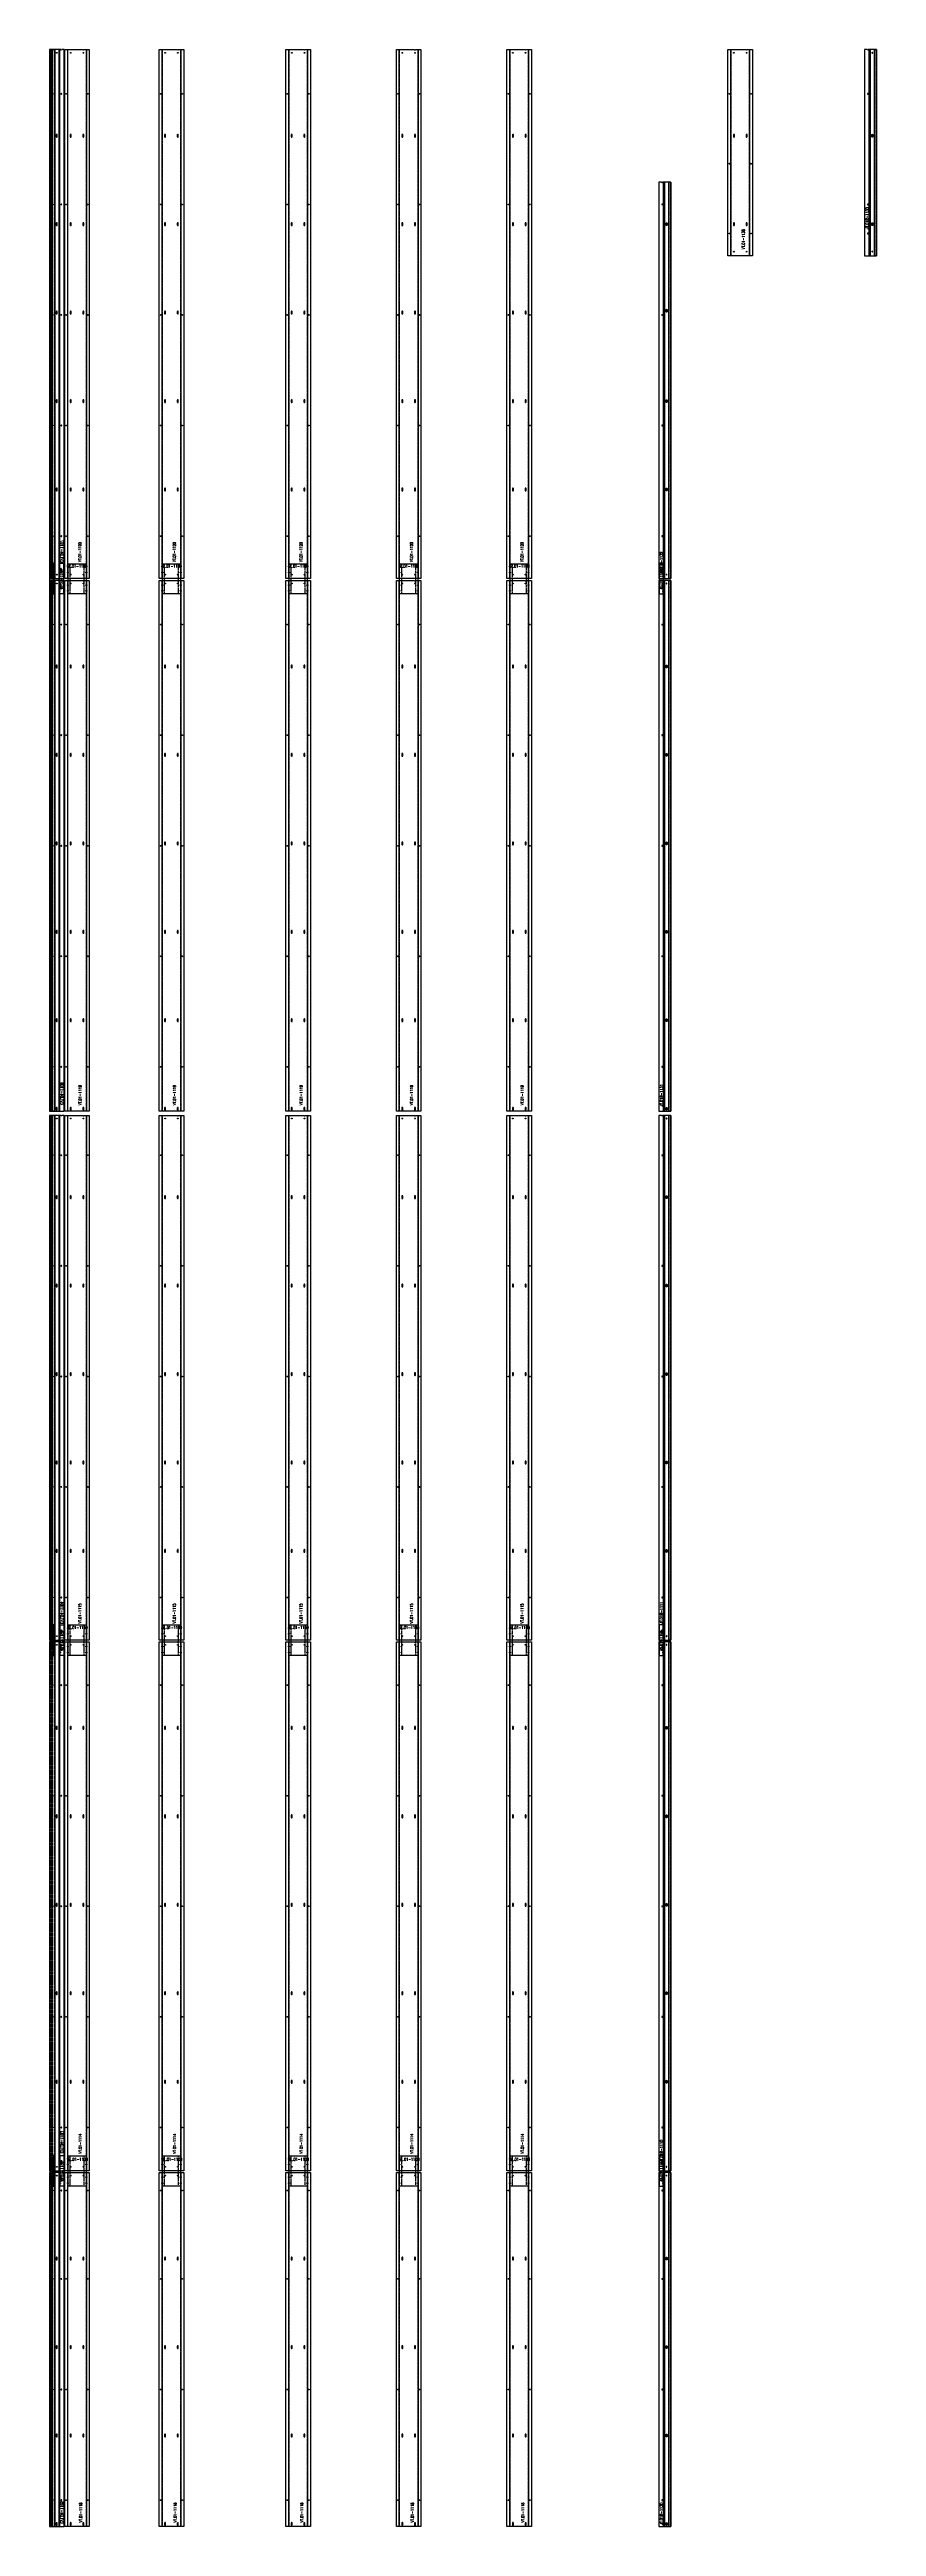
# Model space of a CAD drawing. Header units: inches. Extents: x 11737 to 18084, y -4365 to 1695.
# Drawn here: x 16227 to 16451, y 260 to 932 of the extents above; entities that cross this region are included whole.
import ezdxf

# ---------------------------------------------------------------- set-up
doc = ezdxf.new("R2010")
doc.units = ezdxf.units.IN
doc.header["$MEASUREMENT"] = 0
for name, pattern in [('NBK_Center', [0.541667, 0.333333, -0.0625, 0.083333, -0.0625]), ('NBK_Center2', [0.270833, 0.166667, -0.03125, 0.041667, -0.03125]), ('NBK_Hidden', [0.125, 0.083333, -0.041667]), ('NBK_Hidden2', [0.0625, 0.041667, -0.020833])]:
    doc.linetypes.add(name, pattern=pattern)
doc.layers.get('Defpoints').update_dxf_attribs({"color": 250, "lineweight": 0})
for name, color, linetype, lineweight in [('!Bracket', 11, 'Continuous', 25), ('!Clip - bent', 20, 'Continuous', 25), ('!Dimension', 50, 'Continuous', 5), ('!Extrusion', 140, 'Continuous', 25), ('!Linetype_Center', 220, 'NBK_Center', 9), ('!Linetype_Center2', 222, 'NBK_Center2', 9), ('!Misc2', 252, 'NBK_Hidden2', 5)]:
    doc.layers.add(name, color=color, linetype=linetype, lineweight=lineweight)
doc.styles.add('Romans', font='romans.shx', dxfattribs={"width": 0.8})

# ---------------------------------------------------------------- blocks, each defined once
blk = doc.blocks.new('TAP HOLE_5mm')
at = {"layer": '!Linetype_Center2'}
for points in [[(-0.18, 0), (0.18, 0)], [(0, 0.18), (0, -0.18)]]:
    blk.add_lwpolyline(points, dxfattribs=at)
blk.add_circle((0, 0), 0.101)
blk = doc.blocks.new('WEEP HOLE')
at = {"layer": '!Linetype_Center'}
for p, q in [((-0.22, 0.37), (0.22, 0.37)), ((0, 0.83), (0, -0.08))]:
    blk.add_line(p, q, dxfattribs=at)
at = {"color": 0}
blk.add_lwpolyline([(-0.14, 0.61), (-0.14, 0.14, 0.414214), (0, 0, 0.414214), (0.14, 0.14), (0.14, 0.61, 0.414214), (0, 0.75, 0.414214)], format="xyb", close=True, dxfattribs=at)
blk = doc.blocks.new('SECTION CLEAR HOLE 1')
at = {"layer": '!Linetype_Center2'}
blk.add_line((-0.33, 0, 0), (0.26, 0, 0), dxfattribs=at)
at = {"layer": '!Misc2'}
blk.add_lwpolyline([(-0.12, 0.1), (0, 0.1), (0, -0.1), (-0.12, -0.1)], close=True, dxfattribs=at)
blk = doc.blocks.new('SLOTTED SECTION1')
at = {"layer": '!Linetype_Center2'}
blk.add_lwpolyline([(-0.24, 0), (0.12, 0)], dxfattribs=at)
at = {"layer": '!Misc2'}
blk.add_lwpolyline([(-0.12, 0.47), (0, 0.47), (0, -0.47), (-0.12, -0.47)], close=True, dxfattribs=at)
blk = doc.blocks.new('SLOTTED HOLE 1')
at = {"layer": '!Linetype_Center'}
for p, q in [((0, 0.55), (0, -0.55)), ((-0.22, 0), (0.22, 0))]:
    blk.add_line(p, q, dxfattribs=at)
at = {"color": 0}
blk.add_lwpolyline([(-0.14, 0.33), (-0.14, -0.33, 0.414214), (0, -0.47, 0.414214), (0.14, -0.33), (0.14, 0.33, 0.414214), (0, 0.47, 0.414214)], format="xyb", close=True, dxfattribs=at)
blk = doc.blocks.new('SL.01-1101')
at = {"layer": '!Bracket'}
for points in [[(4.65, -1.3), (4.65, -0.12), (-3.67, -0.12), (-3.67, -1.3)], [(-3.67, -1.3), (-3.67, -1.18), (4.65, -1.18), (4.65, -1.3)]]:
    blk.add_lwpolyline(points, close=True, dxfattribs=at)
at = {"layer": '!Dimension', "xscale": -1, "rotation": 270}
for name, p in [('SECTION CLEAR HOLE 1', (-2.88, -1.18)), ('SECTION CLEAR HOLE 1', (-1.3, -1.18)), ('SLOTTED SECTION1', (2.15, -1.18)), ('SLOTTED SECTION1', (3.73, -1.18))]:
    blk.add_blockref(name, p, dxfattribs=at)
at = {"layer": '!Extrusion', "xscale": -1, "rotation": 270}
blk.add_blockref('TAP HOLE_5mm', (-2.09, -0.83), dxfattribs=at)
at = {"layer": '!Extrusion', "linetype": 'NBK_Hidden', "xscale": -1, "rotation": 270}
blk.add_blockref('SLOTTED HOLE 1', (2.75, -0.83), dxfattribs=at)
at = {"layer": 'Defpoints', "color": 30, "insert": (0.32, -0.6), "char_height": 0.75, "width": 1.65, "attachment_point": 5, "style": 'Romans'}
blk.add_mtext('AS.01-1101', dxfattribs=at)
blk = doc.blocks.new('JT.01R-1130-')
at = {"layer": '!Extrusion'}
blk.add_lwpolyline([(-3.25, 0), (0, 0), (0, 96.02), (-2.22, 96.02, -1), (-2.5, 96.02), (-3.25, 96.02)], format="xyb", close=True, dxfattribs=at)
at = {"layer": '!Extrusion', "linetype": 'NBK_Hidden'}
for points in [[(-1.87, 96.02), (-1.87, 0), (-1.95, 0), (-1.95, 96.02)], [(0, 96.02), (0, 0), (-0.08, 0), (-0.08, 96.02)]]:
    blk.add_lwpolyline(points, close=True, dxfattribs=at)
at = {"layer": '!Extrusion'}
for points in [[(-1.69, 96.02), (-1.69, 0), (-1.95, 0), (-1.95, 96.02)], [(0, 96.02), (0, 0), (-0.57, 0), (-0.57, 96.02)]]:
    blk.add_lwpolyline(points, close=True, dxfattribs=at)
at = {"layer": '!Extrusion', "xscale": -1}
for name, p in [('TAP HOLE_5mm', (-1.13, 95.19)), ('TAP HOLE_5mm', (-2.36, 91.17)), ('TAP HOLE_5mm', (-2.36, 67.16)), ('WEEP HOLE', (-1.13, 72.3)), ('WEEP HOLE', (-1.13, 48.3)), ('TAP HOLE_5mm', (-2.36, 37.16)), ('WEEP HOLE', (-1.13, 24.3)), ('TAP HOLE_5mm', (-2.36, 7.16)), ('WEEP HOLE', (-1.13, 0.29))]:
    blk.add_blockref(name, p, dxfattribs=at)
at = {"color": 144, "rotation": 90}
blk.add_blockref('SL.01-1101', (-3.25, 96.02), dxfattribs=at)
at = {"layer": 'Defpoints', "color": 5, "insert": (-2.54, 3.47), "char_height": 0.75, "width": 1.65, "attachment_point": 5, "rotation": 90, "style": 'Romans'}
blk.add_mtext('JT.01R-1130', dxfattribs=at)
blk = doc.blocks.new('JT.01R-1131-')
at = {"layer": '!Extrusion'}
blk.add_lwpolyline([(-3.25, 0), (0, 0), (0, 144.02), (-2.22, 144.02, -1), (-2.5, 144.02), (-3.25, 144.02)], format="xyb", close=True, dxfattribs=at)
for points in [[(-1.69, 144.02), (-1.69, 0), (-1.95, 0), (-1.95, 144.02)], [(0, 144.02), (0, 0), (-0.57, 0), (-0.57, 144.02)]]:
    blk.add_lwpolyline(points, close=True, dxfattribs=at)
at = {"layer": '!Extrusion', "linetype": 'NBK_Hidden'}
for points in [[(-1.87, 144.02), (-1.87, 0), (-1.95, 0), (-1.95, 144.02)], [(0, 144.02), (0, 0), (-0.08, 0), (-0.08, 144.02)]]:
    blk.add_lwpolyline(points, close=True, dxfattribs=at)
at = {"layer": '!Extrusion', "xscale": -1}
for name, p in [('TAP HOLE_5mm', (-1.13, 143.19)), ('TAP HOLE_5mm', (-2.36, 132.02)), ('WEEP HOLE', (-1.13, 120.3)), ('TAP HOLE_5mm', (-2.36, 102.02)), ('WEEP HOLE', (-1.13, 96.3)), ('TAP HOLE_5mm', (-2.36, 72.02)), ('WEEP HOLE', (-1.13, 72.3)), ('WEEP HOLE', (-1.13, 48.3)), ('TAP HOLE_5mm', (-2.36, 42.02)), ('WEEP HOLE', (-1.13, 24.3)), ('TAP HOLE_5mm', (-2.36, 12.02)), ('WEEP HOLE', (-1.13, 0.29))]:
    blk.add_blockref(name, p, dxfattribs=at)
at = {"color": 144, "rotation": 90}
blk.add_blockref('SL.01-1101', (-3.25, 144.02), dxfattribs=at)
at = {"layer": 'Defpoints', "color": 5, "insert": (-2.54, 4.31), "char_height": 0.75, "width": 1.65, "attachment_point": 5, "rotation": 90, "style": 'Romans'}
blk.add_mtext('JT.01R-1131', dxfattribs=at)
blk = doc.blocks.new('JT.01R-1133-')
at = {"layer": '!Extrusion'}
blk.add_lwpolyline([(-3.25, 0), (0, 0), (0, 55.93), (-2.22, 55.93, -1), (-2.5, 55.93), (-3.25, 55.93)], format="xyb", close=True, dxfattribs=at)
for points in [[(-1.69, 55.93), (-1.69, 0), (-1.95, 0), (-1.95, 55.93)], [(0, 55.93), (0, 0), (-0.57, 0), (-0.57, 55.93)]]:
    blk.add_lwpolyline(points, close=True, dxfattribs=at)
at = {"layer": '!Extrusion', "linetype": 'NBK_Hidden'}
for points in [[(-1.87, 55.93), (-1.87, 0), (-1.95, 0), (-1.95, 55.93)], [(0, 55.93), (0, 0), (-0.08, 0), (-0.08, 55.93)]]:
    blk.add_lwpolyline(points, close=True, dxfattribs=at)
at = {"layer": '!Extrusion', "xscale": -1}
for name, p in [('TAP HOLE_5mm', (-1.13, 55.05)), ('TAP HOLE_5mm', (-2.36, 43.91)), ('WEEP HOLE', (-1.13, 32.18)), ('TAP HOLE_5mm', (-2.36, 13.91)), ('WEEP HOLE', (-1.13, 8.18)), ('TAP HOLE_5mm', (-2.36, 6)), ('TAP HOLE_5mm', (-1.13, 1.09))]:
    blk.add_blockref(name, p, dxfattribs=at)
at = {"layer": 'Defpoints', "color": 5, "insert": (-2.54, 10.19), "char_height": 0.75, "width": 1.65, "attachment_point": 5, "rotation": 90, "style": 'Romans'}
blk.add_mtext('JT.01R-1133', dxfattribs=at)
blk = doc.blocks.new('VT.01-1138-')
at = {"layer": '!Extrusion'}
blk.add_lwpolyline([(3.33, 0), (-3.33, 0), (-3.33, 55.93), (1.58, 55.93, 1), (1.86, 55.93), (3.33, 55.93)], format="xyb", close=True, dxfattribs=at)
blk.add_lwpolyline([(1.86, 55.93), (2.54, 55.93), (2.54, 0), (-2.54, 0), (-2.54, 55.93), (1.58, 55.93)], dxfattribs=at)
at = {"layer": '!Extrusion', "linetype": 'NBK_Hidden'}
blk.add_lwpolyline([(1.86, 55.93), (2.46, 55.93), (2.46, 0), (-2.46, 0), (-2.46, 55.93), (1.58, 55.93)], dxfattribs=at)
at = {"layer": '!Extrusion'}
for name, p in [('TAP HOLE_5mm', (-1.72, 55.05)), ('TAP HOLE_5mm', (1.72, 55.05)), ('TAP HOLE_5mm', (-2.93, 43.91)), ('TAP HOLE_5mm', (2.93, 43.91)), ('WEEP HOLE', (-1.72, 32.18)), ('WEEP HOLE', (1.72, 32.18)), ('TAP HOLE_5mm', (-2.93, 24.96)), ('TAP HOLE_5mm', (2.93, 24.96)), ('WEEP HOLE', (-1.72, 8.18)), ('WEEP HOLE', (1.72, 8.18)), ('TAP HOLE_5mm', (-2.93, 6)), ('TAP HOLE_5mm', (-1.72, 1.09)), ('TAP HOLE_5mm', (1.72, 1.09)), ('TAP HOLE_5mm', (2.93, 6))]:
    blk.add_blockref(name, p, dxfattribs=at)
at = {"layer": 'Defpoints', "color": 1, "insert": (0.84, 4.43), "char_height": 0.75, "width": 1.65, "attachment_point": 5, "rotation": 90, "style": 'Romans'}
blk.add_mtext('VT.01-1138', dxfattribs=at)
blk = doc.blocks.new('19mm WEEP HOLE')
at = {"layer": '!Linetype_Center'}
blk.add_line((-0.37, 0.2), (-0.37, -0.12), dxfattribs=at)
at = {"linetype": 'NBK_Hidden'}
blk.add_lwpolyline([(-0.75, 0.08), (0, 0.08), (0, 0), (-0.75, 0)], close=True, dxfattribs=at)
blk = doc.blocks.new('HOLE SECTION')
at = {"layer": '!Linetype_Center2'}
blk.add_line((-0.33, 0), (0.26, 0), dxfattribs=at)
at = {"layer": '!Misc2'}
blk.add_lwpolyline([(-0.09, 0.1), (0, 0.1), (0, -0.1), (-0.09, -0.1)], close=True, dxfattribs=at)
blk = doc.blocks.new('CLEAR SECTION HOLE')
at = {"layer": '!Linetype_Center2'}
blk.add_line((-0.33, 0), (0.26, 0), dxfattribs=at)
at = {"layer": '!Misc2'}
blk.add_lwpolyline([(-0.08, 0.1), (0, 0.1), (0, -0.1), (-0.08, -0.1)], close=True, dxfattribs=at)
blk = doc.blocks.new('AS.01-1100-')
at = {"layer": '!Bracket'}
for points in [[(4.65, 1.33), (4.65, 0.15), (-3.67, 0.15), (-3.67, 1.33)], [(-3.67, 1.33), (-3.67, 1.21), (4.65, 1.21), (4.65, 1.33)]]:
    blk.add_lwpolyline(points, close=True, dxfattribs=at)
at = {"layer": '!Dimension', "rotation": 270}
for name, p in [('SECTION CLEAR HOLE 1', (-2.09, 1.21)), ('SLOTTED SECTION1', (2.75, 1.21))]:
    blk.add_blockref(name, p, dxfattribs=at)
at = {"layer": '!Extrusion', "rotation": 270}
for p in [(-2.88, 0.86, 0), (-1.3, 0.86, 0)]:
    blk.add_blockref('TAP HOLE_5mm', p, dxfattribs=at)
at = {"layer": '!Extrusion', "linetype": 'NBK_Hidden', "rotation": 270}
for p in [(2.15, 0.86), (3.73, 0.86)]:
    blk.add_blockref('SLOTTED HOLE 1', p, dxfattribs=at)
at = {"layer": 'Defpoints', "color": 30, "insert": (0.49, 0.74), "char_height": 0.75, "width": 1.65, "attachment_point": 5, "style": 'Romans'}
blk.add_mtext('AS.01-1100', dxfattribs=at)
blk = doc.blocks.new('CVT.04-1106-')
at = {"layer": '!Extrusion'}
blk.add_lwpolyline([(0, 0), (-3.97, 0), (-3.97, 144.02), (-3.34, 144.02, 1), (-3.06, 144.02), (0, 144.02)], format="xyb", close=True, dxfattribs=at)
for points in [[(-2.78, 144.02), (-2.53, 144.02), (-2.53, 0), (-2.78, 0)], [(-1.41, 0), (-0.76, 0), (-0.76, 144.02), (-1.41, 144.02)]]:
    blk.add_lwpolyline(points, close=True, dxfattribs=at)
at = {"layer": '!Extrusion', "linetype": 'NBK_Hidden'}
for points in [[(-1.33, 0), (-1.42, 0), (-1.42, 144.02), (-1.33, 144.02)], [(-0.76, 0), (-0.86, 0), (-0.86, 144.02), (-0.76, 144.02)], [(-0.35, 144.02), (-0.28, 144.02), (-0.28, 0), (-0.35, 0)], [(-0.14, 0), (-0.04, 0), (-0.04, 144.02), (-0.14, 144.02)]]:
    blk.add_lwpolyline(points, close=True, dxfattribs=at)
at = {"layer": '!Dimension', "rotation": 360}
for name, p in [('CLEAR SECTION HOLE', (-0.28, 143.19)), ('HOLE SECTION', (-1.33, 132.02)), ('HOLE SECTION', (-1.33, 102.02)), ('HOLE SECTION', (-1.33, 72.02)), ('HOLE SECTION', (-1.33, 42.02)), ('HOLE SECTION', (-1.33, 12.02))]:
    blk.add_blockref(name, p, dxfattribs=at)
at = {"layer": '!Extrusion', "xscale": -1}
for name, p in [('TAP HOLE_5mm', (-1.97, 143.19)), ('WEEP HOLE', (-1.97, 120.3)), ('WEEP HOLE', (-1.97, 96.3)), ('WEEP HOLE', (-1.97, 72.3)), ('WEEP HOLE', (-1.97, 48.3)), ('WEEP HOLE', (-1.97, 24.3)), ('WEEP HOLE', (-1.97, 0.29))]:
    blk.add_blockref(name, p, dxfattribs=at)
at = {"layer": '!Extrusion'}
for name, p, rotation in [('TAP HOLE_5mm', (-3.2, 132.02), 360), ('19mm WEEP HOLE', (-0.35, 120.3), 270), ('TAP HOLE_5mm', (-3.2, 102.02), 360), ('19mm WEEP HOLE', (-0.35, 96.3), 270), ('TAP HOLE_5mm', (-3.2, 72.02), 360), ('19mm WEEP HOLE', (-0.35, 72.3), 270), ('19mm WEEP HOLE', (-0.35, 48.3), 270), ('TAP HOLE_5mm', (-3.2, 42.02), 360), ('19mm WEEP HOLE', (-0.35, 24.3), 270), ('TAP HOLE_5mm', (-3.2, 12.02), 360), ('19mm WEEP HOLE', (-0.35, 0.29), 270)]:
    blk.add_blockref(name, p, dxfattribs=dict(at, rotation=rotation))
at = {"color": 144, "rotation": 90}
for name, p in [('SL.01-1101', (-3.93, 144.02)), ('AS.01-1100-', (0.15, 144.02))]:
    blk.add_blockref(name, p, dxfattribs=at)
at = {"layer": 'Defpoints', "color": 3, "insert": (-3.38, 4.78), "char_height": 0.75, "width": 1.65, "attachment_point": 5, "rotation": 90, "style": 'Romans'}
blk.add_mtext('CVT.04-1106', dxfattribs=at)
blk = doc.blocks.new('VT.01-1119-')
at = {"layer": '!Extrusion'}
blk.add_lwpolyline([(-2.45, 148.55), (2.45, 148.55), (2.45, 140.35), (-2.45, 140.35)], close=True, dxfattribs=at)
at = {"layer": '!Extrusion', "linetype": 'NBK_Hidden2'}
blk.add_lwpolyline([(-1.86, 148.55), (1.86, 148.55), (1.86, 140.35), (-1.86, 140.35)], close=True, dxfattribs=at)
at = {"layer": '!Extrusion'}
blk.add_lwpolyline([(3.33, 0), (-3.33, 0), (-3.33, 144.02), (1.58, 144.02, 1), (1.86, 144.02), (3.33, 144.02)], format="xyb", close=True, dxfattribs=at)
blk.add_lwpolyline([(1.86, 144.02), (2.54, 144.02), (2.54, 0), (-2.54, 0), (-2.54, 144.02), (1.58, 144.02)], dxfattribs=at)
at = {"layer": '!Extrusion', "linetype": 'NBK_Hidden'}
blk.add_lwpolyline([(1.86, 144.02), (2.46, 144.02), (2.46, 0), (-2.46, 0), (-2.46, 144.02), (1.58, 144.02)], dxfattribs=at)
at = {"layer": '!Dimension', "rotation": 360}
for p in [(-2.46, 142.73), (-2.46, 141.15), (2.54, 142.73), (2.54, 141.15)]:
    blk.add_blockref('CLEAR SECTION HOLE', p, dxfattribs=at)
at = {"layer": '!Extrusion', "rotation": 360}
for name, p in [('TAP HOLE_5mm', (-1.72, 143.19)), ('TAP HOLE_5mm', (1.72, 143.19)), ('TAP HOLE_5mm', (-2.93, 132.02)), ('TAP HOLE_5mm', (2.93, 132.02)), ('WEEP HOLE', (-1.72, 120.3)), ('WEEP HOLE', (1.72, 120.3)), ('TAP HOLE_5mm', (-2.93, 102.02)), ('TAP HOLE_5mm', (2.93, 102.02)), ('WEEP HOLE', (-1.72, 96.3)), ('WEEP HOLE', (1.72, 96.3)), ('TAP HOLE_5mm', (-2.93, 72.02)), ('WEEP HOLE', (-1.72, 72.3)), ('WEEP HOLE', (1.72, 72.3)), ('TAP HOLE_5mm', (2.93, 72.02)), ('WEEP HOLE', (-1.72, 48.3)), ('WEEP HOLE', (1.72, 48.3)), ('TAP HOLE_5mm', (-2.93, 42.02)), ('TAP HOLE_5mm', (2.93, 42.02)), ('WEEP HOLE', (-1.72, 24.3)), ('WEEP HOLE', (1.72, 24.3)), ('TAP HOLE_5mm', (-2.93, 12.02)), ('TAP HOLE_5mm', (2.93, 12.02)), ('WEEP HOLE', (-1.72, 0.29)), ('WEEP HOLE', (1.72, 0.29))]:
    blk.add_blockref(name, p, dxfattribs=at)
at = {"layer": 'Defpoints', "color": 30, "insert": (0.03, 147.88), "char_height": 0.75, "width": 1.65, "attachment_point": 5, "style": 'Romans'}
blk.add_mtext('SL.01-1100', dxfattribs=at)
at = {"layer": 'Defpoints', "color": 1, "insert": (0.8, 4.36), "char_height": 0.75, "width": 1.65, "attachment_point": 5, "rotation": 90, "style": 'Romans'}
blk.add_mtext('VT.01-1119', dxfattribs=at)
blk = doc.blocks.new('VT.01-1118-')
at = {"layer": '!Extrusion'}
blk.add_lwpolyline([(1.58, 96.02, 1), (1.86, 96.02), (3.33, 96.02), (3.33, 0), (-3.33, 0), (-3.33, 96.02)], format="xyb", close=True, dxfattribs=at)
blk.add_lwpolyline([(1.86, 96.02), (2.54, 96.02), (2.54, 0), (-2.54, 0), (-2.54, 96.02), (1.58, 96.02)], dxfattribs=at)
at = {"layer": '!Extrusion', "linetype": 'NBK_Hidden'}
blk.add_lwpolyline([(1.86, 96.02), (2.46, 96.02), (2.46, 0), (-2.46, 0), (-2.46, 96.02), (1.58, 96.02)], dxfattribs=at)
at = {"layer": '!Extrusion'}
blk.add_lwpolyline([(-2.45, 100.55), (2.45, 100.55), (2.45, 92.35), (-2.45, 92.35)], close=True, dxfattribs=at)
at = {"layer": '!Extrusion', "linetype": 'NBK_Hidden2'}
blk.add_lwpolyline([(-1.86, 100.55), (1.86, 100.55), (1.86, 92.35), (-1.86, 92.35)], close=True, dxfattribs=at)
at = {"layer": '!Dimension', "rotation": 360}
for p in [(-2.46, 94.73), (2.54, 94.73), (-2.46, 93.15), (2.54, 93.15)]:
    blk.add_blockref('CLEAR SECTION HOLE', p, dxfattribs=at)
at = {"layer": '!Extrusion', "rotation": 360}
for name, p in [('TAP HOLE_5mm', (-1.72, 95.19)), ('TAP HOLE_5mm', (1.72, 95.19)), ('TAP HOLE_5mm', (-2.93, 91.17)), ('TAP HOLE_5mm', (2.93, 91.17)), ('TAP HOLE_5mm', (-2.93, 67.16)), ('WEEP HOLE', (-1.72, 72.3)), ('WEEP HOLE', (1.72, 72.3)), ('TAP HOLE_5mm', (2.93, 67.16)), ('WEEP HOLE', (-1.72, 48.3)), ('WEEP HOLE', (1.72, 48.3)), ('TAP HOLE_5mm', (-2.93, 37.16)), ('TAP HOLE_5mm', (2.93, 37.16)), ('WEEP HOLE', (-1.72, 24.3)), ('WEEP HOLE', (1.72, 24.3)), ('TAP HOLE_5mm', (-2.93, 7.16)), ('TAP HOLE_5mm', (2.93, 7.16)), ('WEEP HOLE', (-1.72, 0.3)), ('WEEP HOLE', (1.72, 0.29))]:
    blk.add_blockref(name, p, dxfattribs=at)
at = {"layer": 'Defpoints', "color": 30, "insert": (0.17, 99.62), "char_height": 0.75, "width": 1.65, "attachment_point": 5, "style": 'Romans'}
blk.add_mtext('SL.01-1100', dxfattribs=at)
at = {"layer": 'Defpoints', "color": 1, "insert": (0.99, 3.76), "char_height": 0.75, "width": 1.65, "attachment_point": 5, "rotation": 90, "style": 'Romans'}
blk.add_mtext('VT.01-1118', dxfattribs=at)
blk = doc.blocks.new('CVT.04-1104-')
at = {"layer": '!Extrusion'}
blk.add_lwpolyline([(0, 0), (-3.97, 0), (-3.97, 142.35), (-3.34, 142.35, 1), (-3.06, 142.35), (0, 142.35)], format="xyb", close=True, dxfattribs=at)
for points in [[(-2.78, 142.35), (-2.53, 142.35), (-2.53, 0), (-2.78, 0)], [(-1.41, 0), (-0.76, 0), (-0.76, 142.35), (-1.41, 142.35)]]:
    blk.add_lwpolyline(points, close=True, dxfattribs=at)
at = {"layer": '!Extrusion', "linetype": 'NBK_Hidden'}
for points in [[(-1.33, 0), (-1.42, 0), (-1.42, 142.35), (-1.33, 142.35)], [(-0.76, 0), (-0.86, 0), (-0.86, 142.35), (-0.76, 142.35)], [(-0.35, 142.35), (-0.28, 142.35), (-0.28, 0), (-0.35, 0)], [(-0.14, 0), (-0.04, 0), (-0.04, 142.35), (-0.14, 142.35)]]:
    blk.add_lwpolyline(points, close=True, dxfattribs=at)
at = {"layer": '!Dimension', "rotation": 360}
for name, p in [('CLEAR SECTION HOLE', (-0.28, 141.48)), ('HOLE SECTION', (-1.33, 131.52)), ('HOLE SECTION', (-1.33, 101.52)), ('HOLE SECTION', (-1.33, 71.52)), ('HOLE SECTION', (-1.33, 41.52)), ('HOLE SECTION', (-1.33, 11.52)), ('CLEAR SECTION HOLE', (-0.28, 1.06))]:
    blk.add_blockref(name, p, dxfattribs=at)
at = {"layer": '!Extrusion', "xscale": -1}
for name, p in [('TAP HOLE_5mm', (-1.97, 141.48)), ('WEEP HOLE', (-1.97, 119.78)), ('WEEP HOLE', (-1.97, 95.78)), ('WEEP HOLE', (-1.97, 71.78)), ('WEEP HOLE', (-1.97, 47.78)), ('WEEP HOLE', (-1.97, 23.78)), ('TAP HOLE_5mm', (-1.97, 1.06))]:
    blk.add_blockref(name, p, dxfattribs=at)
at = {"layer": '!Extrusion'}
for name, p, rotation in [('TAP HOLE_5mm', (-3.2, 131.52), 360), ('19mm WEEP HOLE', (-0.35, 119.78), 270), ('TAP HOLE_5mm', (-3.2, 101.52), 360), ('19mm WEEP HOLE', (-0.35, 95.78), 270), ('TAP HOLE_5mm', (-3.2, 71.52), 360), ('19mm WEEP HOLE', (-0.35, 71.78), 270), ('19mm WEEP HOLE', (-0.35, 47.78), 270), ('TAP HOLE_5mm', (-3.2, 41.52), 360), ('19mm WEEP HOLE', (-0.35, 23.78), 270), ('TAP HOLE_5mm', (-3.2, 11.52), 360)]:
    blk.add_blockref(name, p, dxfattribs=dict(at, rotation=rotation))
at = {"layer": 'Defpoints', "color": 3, "insert": (-3.38, 7.38), "char_height": 0.75, "width": 1.65, "attachment_point": 5, "rotation": 90, "style": 'Romans'}
blk.add_mtext('CVT.04-1104', dxfattribs=at)
blk = doc.blocks.new('CVT.04-1105-')
at = {"layer": '!Extrusion'}
blk.add_lwpolyline([(0, 0), (-3.97, 0), (-3.97, 96.02), (-3.34, 96.02, 1), (-3.06, 96.02), (0, 96.02)], format="xyb", close=True, dxfattribs=at)
for points in [[(-2.78, 96.02), (-2.53, 96.02), (-2.53, 0), (-2.78, 0)], [(-1.41, 0), (-0.76, 0), (-0.76, 96.02), (-1.41, 96.02)]]:
    blk.add_lwpolyline(points, close=True, dxfattribs=at)
at = {"layer": '!Extrusion', "linetype": 'NBK_Hidden'}
for points in [[(-1.33, 0), (-1.42, 0), (-1.42, 96.02), (-1.33, 96.02)], [(-0.76, 0), (-0.86, 0), (-0.86, 96.02), (-0.76, 96.02)], [(-0.35, 96.02), (-0.28, 96.02), (-0.28, 0), (-0.35, 0)], [(-0.14, 0), (-0.04, 0), (-0.04, 96.02), (-0.14, 96.02)]]:
    blk.add_lwpolyline(points, close=True, dxfattribs=at)
at = {"layer": '!Dimension', "rotation": 360}
for name, p in [('CLEAR SECTION HOLE', (-0.28, 95.14)), ('HOLE SECTION', (-1.33, 91.17)), ('HOLE SECTION', (-1.33, 67.16)), ('HOLE SECTION', (-1.33, 37.16)), ('HOLE SECTION', (-1.33, 7.16))]:
    blk.add_blockref(name, p, dxfattribs=at)
at = {"layer": '!Extrusion', "xscale": -1}
for name, p in [('TAP HOLE_5mm', (-1.97, 95.19)), ('WEEP HOLE', (-1.97, 72.3)), ('WEEP HOLE', (-1.97, 48.3)), ('WEEP HOLE', (-1.97, 24.3)), ('WEEP HOLE', (-1.97, 0.29))]:
    blk.add_blockref(name, p, dxfattribs=at)
at = {"layer": '!Extrusion'}
for name, p, rotation in [('TAP HOLE_5mm', (-3.2, 91.17), 360), ('TAP HOLE_5mm', (-3.2, 67.16), 360), ('19mm WEEP HOLE', (-0.35, 72.3), 270), ('19mm WEEP HOLE', (-0.35, 48.3), 270), ('TAP HOLE_5mm', (-3.2, 37.16), 360), ('19mm WEEP HOLE', (-0.35, 24.3), 270), ('TAP HOLE_5mm', (-3.2, 7.16), 360), ('19mm WEEP HOLE', (-0.35, 0.24), 270)]:
    blk.add_blockref(name, p, dxfattribs=dict(at, rotation=rotation))
at = {"color": 144, "rotation": 90}
for name, p in [('SL.01-1101', (-4.08, 96.02)), ('AS.01-1100-', (0, 96.02))]:
    blk.add_blockref(name, p, dxfattribs=at)
at = {"layer": 'Defpoints', "color": 3, "insert": (-3.38, 3.81), "char_height": 0.75, "width": 1.65, "attachment_point": 5, "rotation": 90, "style": 'Romans'}
blk.add_mtext('CVT.04-1105', dxfattribs=at)
blk = doc.blocks.new('JT.01R-1111-')
at = {"layer": '!Extrusion'}
blk.add_lwpolyline([(3.25, 0), (3.25, 142.35), (1.02, 142.35, -1), (0.75, 142.35), (0, 142.35), (0, 0)], format="xyb", close=True, dxfattribs=at)
for points in [[(1.3, 0), (1.3, 142.35), (1.56, 142.35), (1.56, 0)], [(2.68, 0), (2.68, 142.35), (3.25, 142.35), (3.25, 0)]]:
    blk.add_lwpolyline(points, close=True, dxfattribs=at)
at = {"layer": '!Extrusion', "linetype": 'NBK_Hidden'}
for points in [[(1.3, 0), (1.3, 142.35), (1.38, 142.35), (1.38, 0)], [(3.17, 0), (3.17, 142.35), (3.25, 142.35), (3.25, 0)]]:
    blk.add_lwpolyline(points, close=True, dxfattribs=at)
at = {"layer": '!Extrusion', "xscale": -1}
for name, p in [('TAP HOLE_5mm', (2.12, 141.48)), ('TAP HOLE_5mm', (0.89, 131.52)), ('WEEP HOLE', (2.12, 119.78)), ('TAP HOLE_5mm', (0.89, 101.52)), ('WEEP HOLE', (2.12, 95.78)), ('TAP HOLE_5mm', (0.89, 71.52)), ('WEEP HOLE', (2.12, 71.78)), ('WEEP HOLE', (2.12, 47.78)), ('TAP HOLE_5mm', (0.89, 41.52)), ('WEEP HOLE', (2.12, 23.78)), ('TAP HOLE_5mm', (0.89, 11.52)), ('TAP HOLE_5mm', (2.12, 1.06))]:
    blk.add_blockref(name, p, dxfattribs=at)
at = {"layer": 'Defpoints', "color": 5, "insert": (0.71, 7.38), "char_height": 0.75, "width": 1.65, "attachment_point": 5, "rotation": 90, "style": 'Romans'}
blk.add_mtext('JT.01R-1111', dxfattribs=at)
blk = doc.blocks.new('JT.01R-1110-')
at = {"layer": '!Extrusion'}
blk.add_lwpolyline([(0, 0), (0, 143.5), (-2.22, 143.5, -1), (-2.5, 143.5), (-3.25, 143.5), (-3.25, 0)], format="xyb", close=True, dxfattribs=at)
for points in [[(-1.95, 0), (-1.95, 143.5), (-1.69, 143.5), (-1.69, 0)], [(-0.57, 0), (-0.57, 143.5), (0, 143.5), (0, 0)]]:
    blk.add_lwpolyline(points, close=True, dxfattribs=at)
at = {"layer": '!Extrusion', "linetype": 'NBK_Hidden'}
for points in [[(-1.95, 0), (-1.95, 143.5), (-1.87, 143.5), (-1.87, 0)], [(-0.08, 0), (-0.08, 143.5), (0, 143.5), (0, 0)]]:
    blk.add_lwpolyline(points, close=True, dxfattribs=at)
at = {"layer": '!Extrusion', "xscale": -1}
for name, p in [('TAP HOLE_5mm', (-1.13, 142.67)), ('TAP HOLE_5mm', (-2.36, 131.75)), ('WEEP HOLE', (-1.13, 119.78)), ('TAP HOLE_5mm', (-2.36, 101.75)), ('WEEP HOLE', (-1.13, 95.78)), ('TAP HOLE_5mm', (-2.36, 71.75)), ('WEEP HOLE', (-1.13, 71.78)), ('WEEP HOLE', (-1.13, 47.78)), ('TAP HOLE_5mm', (-2.36, 41.75)), ('WEEP HOLE', (-1.13, 23.78)), ('TAP HOLE_5mm', (-2.36, 11.75)), ('TAP HOLE_5mm', (-1.13, 1.06))]:
    blk.add_blockref(name, p, dxfattribs=at)
at = {"color": 144, "rotation": 90}
blk.add_blockref('SL.01-1101', (-3.25, 143.5), dxfattribs=at)
at = {"layer": 'Defpoints', "color": 5, "insert": (-2.54, 5.38), "char_height": 0.75, "width": 1.65, "attachment_point": 5, "rotation": 90, "style": 'Romans'}
blk.add_mtext('JT.01R-1110', dxfattribs=at)
blk = doc.blocks.new('SLOTTED SECTION HOLE')
at = {"layer": '!Linetype_Center2'}
blk.add_line((-0.33, 0), (0.26, 0), dxfattribs=at)
at = {"layer": '!Misc2'}
blk.add_lwpolyline([(-0.08, 0.47), (0, 0.47), (0, -0.47), (-0.08, -0.47)], close=True, dxfattribs=at)
blk = doc.blocks.new('VT.01-1114-')
at = {"layer": '!Extrusion'}
blk.add_lwpolyline([(-2.45, 148.09), (2.45, 148.09), (2.45, 139.83), (-2.45, 139.83)], close=True, dxfattribs=at)
at = {"layer": '!Extrusion', "linetype": 'NBK_Hidden2'}
blk.add_lwpolyline([(-1.86, 148.09), (1.86, 148.09), (1.86, 139.83), (-1.86, 139.83)], close=True, dxfattribs=at)
at = {"layer": '!Extrusion'}
blk.add_lwpolyline([(-3.33, 0), (-3.33, 143.5), (1.58, 143.5, 1), (1.86, 143.5), (3.33, 143.5), (3.33, 0)], format="xyb", close=True, dxfattribs=at)
for points in [[(-2.54, 0), (-2.54, 143.5), (1.58, 143.5)], [(1.86, 143.5), (2.54, 143.5), (2.54, 0)]]:
    blk.add_lwpolyline(points, dxfattribs=at)
at = {"layer": '!Extrusion', "linetype": 'NBK_Hidden'}
for points in [[(-2.46, 0), (-2.46, 143.5), (1.58, 143.5)], [(1.86, 143.5), (2.46, 143.5), (2.46, 0)]]:
    blk.add_lwpolyline(points, dxfattribs=at)
at = {"layer": '!Dimension', "rotation": 360}
for name, p in [('CLEAR SECTION HOLE', (-2.46, 142.2)), ('CLEAR SECTION HOLE', (2.54, 142.2)), ('CLEAR SECTION HOLE', (-2.46, 140.62)), ('CLEAR SECTION HOLE', (2.54, 140.62)), ('SLOTTED SECTION HOLE', (-2.46, 3.24)), ('SLOTTED SECTION HOLE', (-2.46, 1.66)), ('SLOTTED SECTION HOLE', (2.54, 3.24)), ('SLOTTED SECTION HOLE', (2.54, 1.66))]:
    blk.add_blockref(name, p, dxfattribs=at)
at = {"layer": '!Extrusion', "rotation": 360}
for name, p in [('TAP HOLE_5mm', (-1.72, 142.67)), ('TAP HOLE_5mm', (1.72, 142.67)), ('TAP HOLE_5mm', (-2.93, 131.75)), ('TAP HOLE_5mm', (2.93, 131.75)), ('WEEP HOLE', (-1.72, 119.78)), ('WEEP HOLE', (1.72, 119.78)), ('TAP HOLE_5mm', (-2.93, 101.75)), ('TAP HOLE_5mm', (2.93, 101.75)), ('WEEP HOLE', (-1.72, 95.78)), ('WEEP HOLE', (1.72, 95.78)), ('TAP HOLE_5mm', (-2.93, 71.75)), ('WEEP HOLE', (-1.72, 71.78)), ('WEEP HOLE', (1.72, 71.78)), ('TAP HOLE_5mm', (2.93, 71.75)), ('WEEP HOLE', (-1.72, 47.78)), ('WEEP HOLE', (1.72, 47.78)), ('TAP HOLE_5mm', (-2.93, 41.75)), ('TAP HOLE_5mm', (2.93, 41.75)), ('WEEP HOLE', (-1.72, 23.78)), ('WEEP HOLE', (1.72, 23.78)), ('TAP HOLE_5mm', (-2.93, 11.75)), ('TAP HOLE_5mm', (2.93, 11.75)), ('TAP HOLE_5mm', (-1.72, 1.06)), ('TAP HOLE_5mm', (1.72, 1.06))]:
    blk.add_blockref(name, p, dxfattribs=at)
at = {"layer": 'Defpoints', "color": 30, "insert": (0.12, 147.38), "char_height": 0.75, "width": 1.65, "attachment_point": 5, "style": 'Romans'}
blk.add_mtext('SL.01-1100', dxfattribs=at)
at = {"layer": 'Defpoints', "color": 1, "insert": (0.85, 7.35), "char_height": 0.75, "width": 1.65, "attachment_point": 5, "rotation": 90, "style": 'Romans'}
blk.add_mtext('VT.01-1114', dxfattribs=at)
blk = doc.blocks.new('VT.01-1115-')
at = {"layer": '!Extrusion'}
blk.add_lwpolyline([(3.33, 0), (-3.33, 0), (-3.33, 142.35), (1.58, 142.35, 1), (1.86, 142.35), (3.33, 142.35)], format="xyb", close=True, dxfattribs=at)
blk.add_lwpolyline([(1.86, 142.35), (2.54, 142.35), (2.54, 0), (-2.54, 0), (-2.54, 142.35), (1.58, 142.35)], dxfattribs=at)
at = {"layer": '!Extrusion', "linetype": 'NBK_Hidden'}
blk.add_lwpolyline([(1.86, 142.35), (2.46, 142.35), (2.46, 0), (-2.46, 0), (-2.46, 142.35), (1.58, 142.35)], dxfattribs=at)
at = {"layer": '!Dimension'}
for p in [(-2.46, 3.24), (-2.46, 1.66), (2.54, 3.24), (2.54, 1.66)]:
    blk.add_blockref('SLOTTED SECTION HOLE', p, dxfattribs=at)
at = {"layer": '!Extrusion'}
for name, p in [('TAP HOLE_5mm', (-1.72, 141.48)), ('TAP HOLE_5mm', (1.72, 141.48)), ('TAP HOLE_5mm', (-2.93, 131.52)), ('TAP HOLE_5mm', (2.93, 131.52)), ('WEEP HOLE', (-1.72, 119.78)), ('WEEP HOLE', (1.72, 119.78)), ('TAP HOLE_5mm', (-2.93, 101.52)), ('TAP HOLE_5mm', (2.93, 101.52)), ('WEEP HOLE', (-1.72, 95.78)), ('WEEP HOLE', (1.72, 95.78)), ('TAP HOLE_5mm', (-2.93, 71.52)), ('WEEP HOLE', (-1.72, 71.78)), ('WEEP HOLE', (1.72, 71.78)), ('TAP HOLE_5mm', (2.93, 71.52)), ('WEEP HOLE', (-1.72, 47.78)), ('WEEP HOLE', (1.72, 47.78)), ('TAP HOLE_5mm', (-2.93, 41.52)), ('TAP HOLE_5mm', (2.93, 41.52)), ('WEEP HOLE', (-1.72, 23.78)), ('WEEP HOLE', (1.72, 23.78)), ('TAP HOLE_5mm', (-2.93, 11.52)), ('TAP HOLE_5mm', (2.93, 11.52)), ('TAP HOLE_5mm', (-1.72, 1.06)), ('TAP HOLE_5mm', (1.72, 1.06))]:
    blk.add_blockref(name, p, dxfattribs=at)
at = {"layer": 'Defpoints', "color": 1, "insert": (0.77, 7.19), "char_height": 0.75, "width": 1.65, "attachment_point": 5, "rotation": 90, "style": 'Romans'}
blk.add_mtext('VT.01-1115', dxfattribs=at)
blk = doc.blocks.new('CVT.04-1103-')
at = {"layer": '!Extrusion'}
blk.add_lwpolyline([(0, 0), (-3.97, 0), (-3.97, 143.5), (-3.34, 143.5, 1), (-3.06, 143.5), (0, 143.5)], format="xyb", close=True, dxfattribs=at)
for points in [[(-2.78, 143.5), (-2.53, 143.5), (-2.53, 0), (-2.78, 0)], [(-1.41, 0), (-0.76, 0), (-0.76, 143.5), (-1.41, 143.5)]]:
    blk.add_lwpolyline(points, close=True, dxfattribs=at)
at = {"layer": '!Extrusion', "linetype": 'NBK_Hidden'}
for points in [[(-1.33, 0), (-1.42, 0), (-1.42, 143.5), (-1.33, 143.5)], [(-0.76, 0), (-0.86, 0), (-0.86, 143.5), (-0.76, 143.5)], [(-0.35, 143.5), (-0.28, 143.5), (-0.28, 0), (-0.35, 0)], [(-0.14, 0), (-0.04, 0), (-0.04, 143.5), (-0.14, 143.5)]]:
    blk.add_lwpolyline(points, close=True, dxfattribs=at)
at = {"layer": '!Dimension', "rotation": 360}
for p in [(-0.28, 142.67), (-0.28, 1.06)]:
    blk.add_blockref('CLEAR SECTION HOLE', p, dxfattribs=at)
at = {"layer": '!Dimension'}
for p in [(-1.33, 131.75), (-1.33, 101.75), (-1.33, 71.75), (-1.33, 41.75), (-1.33, 11.75)]:
    blk.add_blockref('HOLE SECTION', p, dxfattribs=at)
at = {"layer": '!Extrusion', "xscale": -1}
for name, p in [('TAP HOLE_5mm', (-1.97, 142.67)), ('WEEP HOLE', (-1.97, 119.78)), ('WEEP HOLE', (-1.97, 95.78)), ('WEEP HOLE', (-1.97, 71.78)), ('WEEP HOLE', (-1.97, 47.78)), ('WEEP HOLE', (-1.97, 23.78)), ('TAP HOLE_5mm', (-1.97, 1.06))]:
    blk.add_blockref(name, p, dxfattribs=at)
at = {"layer": '!Extrusion'}
for name, p, rotation in [('TAP HOLE_5mm', (-3.2, 131.75), 360), ('19mm WEEP HOLE', (-0.35, 119.78), 270), ('TAP HOLE_5mm', (-3.2, 101.75), 360), ('19mm WEEP HOLE', (-0.35, 95.78), 270), ('TAP HOLE_5mm', (-3.2, 71.75), 360), ('19mm WEEP HOLE', (-0.35, 71.78), 270), ('19mm WEEP HOLE', (-0.35, 47.78), 270), ('TAP HOLE_5mm', (-3.2, 41.75), 360), ('19mm WEEP HOLE', (-0.35, 23.78), 270), ('TAP HOLE_5mm', (-3.2, 11.75), 360)]:
    blk.add_blockref(name, p, dxfattribs=dict(at, rotation=rotation))
at = {"color": 144, "rotation": 90}
for name, p in [('SL.01-1101', (-4.08, 143.5)), ('AS.01-1100-', (0, 143.5))]:
    blk.add_blockref(name, p, dxfattribs=at)
at = {"layer": 'Defpoints', "color": 3, "insert": (-3.38, 7.78), "char_height": 0.75, "width": 1.65, "attachment_point": 5, "rotation": 90, "style": 'Romans'}
blk.add_mtext('CVT.04-1103', dxfattribs=at)
blk = doc.blocks.new('VT.01-1120-')
at = {"layer": '!Extrusion'}
blk.add_lwpolyline([(3.33, 0), (-3.33, 0), (-3.33, 143.54), (1.58, 143.54, 1), (1.86, 143.54), (3.33, 143.54)], format="xyb", close=True, dxfattribs=at)
blk.add_lwpolyline([(1.86, 143.54), (2.54, 143.54), (2.54, 0), (-2.54, 0), (-2.54, 143.54), (1.58, 143.54)], dxfattribs=at)
at = {"layer": '!Extrusion', "linetype": 'NBK_Hidden'}
blk.add_lwpolyline([(1.86, 143.54), (2.46, 143.54), (2.46, 0), (-2.46, 0), (-2.46, 143.54), (1.58, 143.54)], dxfattribs=at)
at = {"layer": '!Dimension', "rotation": 360}
for p in [(-2.46, 3.24), (-2.46, 1.66), (2.54, 3.24), (2.54, 1.66)]:
    blk.add_blockref('SLOTTED SECTION HOLE', p, dxfattribs=at)
at = {"layer": '!Extrusion', "rotation": 360}
for name, p in [('TAP HOLE_5mm', (-1.72, 142.66)), ('TAP HOLE_5mm', (1.72, 142.66)), ('TAP HOLE_5mm', (-2.93, 131.52)), ('TAP HOLE_5mm', (2.93, 131.52)), ('WEEP HOLE', (-1.72, 119.78)), ('WEEP HOLE', (1.72, 119.78)), ('TAP HOLE_5mm', (-2.93, 101.52)), ('TAP HOLE_5mm', (2.93, 101.52)), ('WEEP HOLE', (-1.72, 95.78)), ('WEEP HOLE', (1.72, 95.78)), ('TAP HOLE_5mm', (-2.93, 71.52)), ('WEEP HOLE', (-1.72, 71.78)), ('WEEP HOLE', (1.72, 71.78)), ('TAP HOLE_5mm', (2.93, 71.52)), ('WEEP HOLE', (-1.72, 47.78)), ('WEEP HOLE', (1.72, 47.78)), ('TAP HOLE_5mm', (-2.93, 41.52)), ('TAP HOLE_5mm', (2.93, 41.52)), ('WEEP HOLE', (-1.72, 23.78)), ('WEEP HOLE', (1.72, 23.78)), ('TAP HOLE_5mm', (-2.93, 11.52)), ('TAP HOLE_5mm', (2.93, 11.52)), ('TAP HOLE_5mm', (-1.72, 1.06)), ('TAP HOLE_5mm', (1.72, 1.06))]:
    blk.add_blockref(name, p, dxfattribs=at)
at = {"layer": 'Defpoints', "color": 1, "insert": (0.77, 7.19), "char_height": 0.75, "width": 1.65, "attachment_point": 5, "rotation": 90, "style": 'Romans'}
blk.add_mtext('VT.01-1120', dxfattribs=at)
blk = doc.blocks.new('CVT.04-1107-')
at = {"layer": '!Extrusion'}
blk.add_lwpolyline([(0, 0), (-3.97, 0), (-3.97, 143.54), (-3.34, 143.54, 1), (-3.06, 143.54), (0, 143.54)], format="xyb", close=True, dxfattribs=at)
for points in [[(-2.78, 143.54), (-2.53, 143.54), (-2.53, 0), (-2.78, 0)], [(-1.41, 0), (-0.76, 0), (-0.76, 143.54), (-1.41, 143.54)]]:
    blk.add_lwpolyline(points, close=True, dxfattribs=at)
at = {"layer": '!Extrusion', "linetype": 'NBK_Hidden'}
for points in [[(-1.33, 0), (-1.42, 0), (-1.42, 143.54), (-1.33, 143.54)], [(-0.76, 0), (-0.86, 0), (-0.86, 143.54), (-0.76, 143.54)], [(-0.35, 143.54), (-0.28, 143.54), (-0.28, 0), (-0.35, 0)], [(-0.14, 0), (-0.04, 0), (-0.04, 143.54), (-0.14, 143.54)]]:
    blk.add_lwpolyline(points, close=True, dxfattribs=at)
at = {"layer": '!Dimension', "rotation": 360}
for name, p in [('CLEAR SECTION HOLE', (-0.28, 142.66)), ('HOLE SECTION', (-1.33, 131.52)), ('HOLE SECTION', (-1.33, 101.52)), ('HOLE SECTION', (-1.33, 71.52)), ('HOLE SECTION', (-1.33, 41.52)), ('HOLE SECTION', (-1.33, 11.52)), ('CLEAR SECTION HOLE', (-0.28, 1.06))]:
    blk.add_blockref(name, p, dxfattribs=at)
at = {"layer": '!Extrusion', "xscale": -1}
for name, p in [('TAP HOLE_5mm', (-1.97, 142.66)), ('WEEP HOLE', (-1.97, 119.78)), ('WEEP HOLE', (-1.97, 95.78)), ('WEEP HOLE', (-1.97, 71.78)), ('WEEP HOLE', (-1.97, 47.78)), ('WEEP HOLE', (-1.97, 23.78)), ('TAP HOLE_5mm', (-1.97, 1.06))]:
    blk.add_blockref(name, p, dxfattribs=at)
at = {"layer": '!Extrusion'}
for name, p, rotation in [('TAP HOLE_5mm', (-3.2, 131.52), 360), ('19mm WEEP HOLE', (-0.35, 119.78), 270), ('TAP HOLE_5mm', (-3.2, 101.52), 360), ('19mm WEEP HOLE', (-0.35, 95.78), 270), ('TAP HOLE_5mm', (-3.2, 71.52), 360), ('19mm WEEP HOLE', (-0.35, 71.78), 270), ('19mm WEEP HOLE', (-0.35, 47.78), 270), ('TAP HOLE_5mm', (-3.2, 41.52), 360), ('19mm WEEP HOLE', (-0.35, 23.78), 270), ('TAP HOLE_5mm', (-3.2, 11.52), 360)]:
    blk.add_blockref(name, p, dxfattribs=dict(at, rotation=rotation))
at = {"layer": 'Defpoints', "color": 3, "insert": (-3.38, 7.38), "char_height": 0.75, "width": 1.65, "attachment_point": 5, "rotation": 90, "style": 'Romans'}
blk.add_mtext('CVT.04-1107', dxfattribs=at)
blk = doc.blocks.new('JT.01R-1132-')
at = {"layer": '!Extrusion'}
blk.add_lwpolyline([(-3.25, 0), (0, 0), (0, 107.52), (-2.22, 107.52, -1), (-2.5, 107.52), (-3.25, 107.52)], format="xyb", close=True, dxfattribs=at)
for points in [[(-1.69, 107.52), (-1.69, 0), (-1.95, 0), (-1.95, 107.52)], [(0, 107.52), (0, 0), (-0.57, 0), (-0.57, 107.52)]]:
    blk.add_lwpolyline(points, close=True, dxfattribs=at)
at = {"layer": '!Extrusion', "linetype": 'NBK_Hidden'}
for points in [[(-1.87, 107.52), (-1.87, 0), (-1.95, 0), (-1.95, 107.52)], [(0, 107.52), (0, 0), (-0.08, 0), (-0.08, 107.52)]]:
    blk.add_lwpolyline(points, close=True, dxfattribs=at)
at = {"layer": '!Extrusion', "xscale": -1}
for name, p in [('TAP HOLE_5mm', (-2.36, 101.52)), ('WEEP HOLE', (-1.13, 95.78)), ('TAP HOLE_5mm', (-2.36, 71.52)), ('WEEP HOLE', (-1.13, 72.3)), ('WEEP HOLE', (-1.13, 47.78)), ('TAP HOLE_5mm', (-2.36, 41.52)), ('WEEP HOLE', (-1.13, 23.78)), ('TAP HOLE_5mm', (-2.36, 11.52)), ('TAP HOLE_5mm', (-1.13, 1.06))]:
    blk.add_blockref(name, p, dxfattribs=at)
at = {"layer": 'Defpoints', "color": 5, "insert": (-2.54, 4.31), "char_height": 0.75, "width": 1.65, "attachment_point": 5, "rotation": 90, "style": 'Romans'}
blk.add_mtext('JT.01R-1132', dxfattribs=at)

msp = doc.modelspace()

# ---------------------------------------------------------------- block references
at = {"layer": '!Clip - bent', "color": 3, "xscale": -1}
msp.add_blockref('CVT.04-1107-', (16226.83559, 788.29233), dxfattribs=at)
at = {"layer": '!Clip - bent', "color": 3}
for name, p in [('VT.01-1120-', (16234.31009, 788.29233)), ('VT.01-1120-', (16259.93509, 788.29233)), ('VT.01-1120-', (16294.31009, 788.29233)), ('VT.01-1120-', (16324.31009, 788.29233)), ('VT.01-1120-', (16354.31009, 788.29233)), ('JT.01R-1110-', (16395.45486, 356.29233))]:
    msp.add_blockref(name, p, dxfattribs=at)
at = {"layer": '!Clip - bent', "color": 2}
for name, p in [('VT.01-1138-', (16414.31009, 875.89715)), ('JT.01R-1133-', (16451.28061, 875.89715)), ('JT.01R-1131-', (16395.45486, 643.77215)), ('VT.01-1114-', (16234.31009, 356.29233)), ('VT.01-1114-', (16259.93509, 356.29233)), ('VT.01-1114-', (16294.31009, 356.29233)), ('VT.01-1114-', (16324.31009, 356.29233)), ('VT.01-1114-', (16354.31009, 356.29233)), ('JT.01R-1130-', (16395.45486, 259.77215))]:
    msp.add_blockref(name, p, dxfattribs=at)
at = {"layer": '!Clip - bent', "xscale": -1}
for name, p in [('CVT.04-1106-', (16226.83559, 643.77215)), ('CVT.04-1104-', (16226.83559, 500.29233)), ('CVT.04-1103-', (16226.83559, 356.29233)), ('CVT.04-1105-', (16226.83559, 259.77215))]:
    msp.add_blockref(name, p, dxfattribs=at)
at = {"layer": '!Dimension'}
for name, p in [('VT.01-1119-', (16234.31009, 643.77215)), ('VT.01-1119-', (16259.93509, 643.77215)), ('VT.01-1119-', (16294.31009, 643.77215)), ('VT.01-1119-', (16324.31009, 643.77215)), ('VT.01-1119-', (16354.31009, 643.77215)), ('VT.01-1115-', (16234.31, 500.29233)), ('VT.01-1115-', (16259.93509, 500.29233)), ('VT.01-1115-', (16294.31009, 500.29233)), ('VT.01-1115-', (16324.31009, 500.29233)), ('VT.01-1115-', (16354.31009, 500.29233)), ('JT.01R-1111-', (16392.20683, 500.29233)), ('VT.01-1118-', (16234.31009, 259.77215)), ('VT.01-1118-', (16259.93509, 259.77215)), ('VT.01-1118-', (16294.31009, 259.77215)), ('VT.01-1118-', (16324.31009, 259.77215)), ('VT.01-1118-', (16354.31009, 259.77215))]:
    msp.add_blockref(name, p, dxfattribs=at)
at = {"color": 2}
msp.add_blockref('JT.01R-1132-', (16395.45486, 788.29233), dxfattribs=at)

doc.saveas('drawing.dxf')
